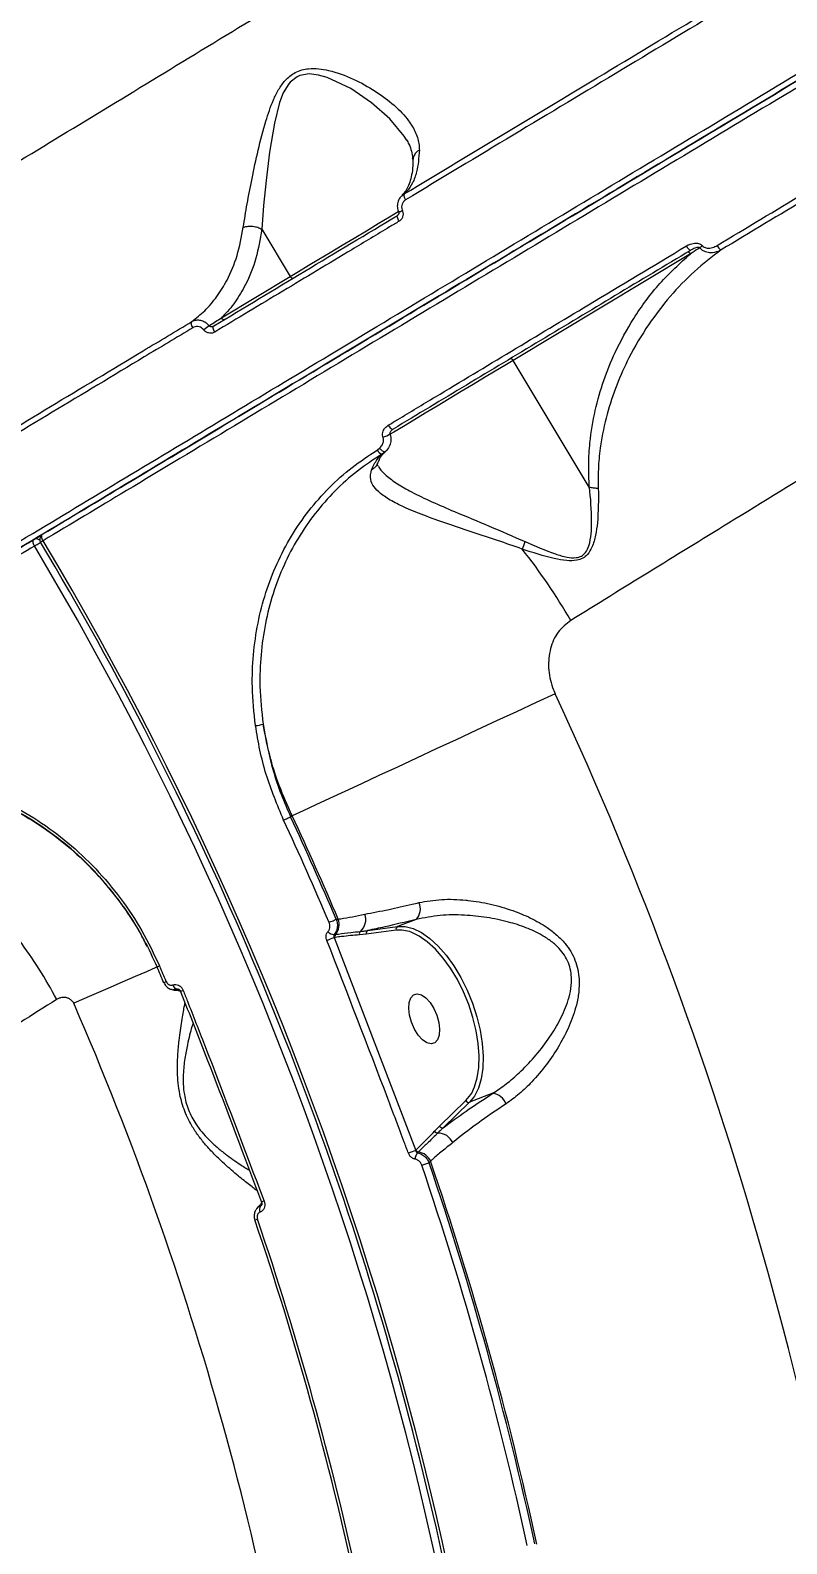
# Model space of a CAD drawing. Header units: millimetres. Extents: x -10374 to 11119, y -8221 to 9433.
# Drawn here: x 5205.2 to 5334.9, y 2134 to 2393.4 of the extents above; entities that cross this region are included whole.
import ezdxf

# ---------------------------------------------------------------- set-up
doc = ezdxf.new("R2010")
doc.units = ezdxf.units.MM
for name, color, linetype in [('DIKOM_ОБЪЕКТ', 7, 'Continuous'), ('DIKOM_РАЗМЕР_ЗОНА', 7, 'Continuous'), ('DIKOM_РАЗМЕР_ОБЪЕКТА', 7, 'Continuous')]:
    doc.layers.add(name, color=color, linetype=linetype)
doc.styles.add('style1', font='arial.ttf', dxfattribs={"width": 0.8})
doc.dimstyles.new('1-50', dxfattribs={"dimtxt": 300, "dimasz": 200, "dimexe": 100, "dimexo": 0, "dimgap": 100, "dimtad": 0, "dimdec": 0, "dimtxsty": 'style1', "dimcen": 0, "dimclrd": 7, "dimclre": 7, "dimadec": 1, "dimazin": 2, "dimtfac": 1, "dimtdec": 0, "dimtmove": 1, "dimatfit": 3, "dimfxl": 0, "dimlwd": 25, "dimlwe": 18, "dimarcsym": 0})

# ---------------------------------------------------------------- blocks, each defined once
blk = doc.blocks.new('*D15')
at = {"layer": 'Defpoints', "color": 0, "transparency": 16777216}
for p in [(-5227.87, 8308.78), (9119.43, -1150.4), (-5227.87, -1991.82)]:
    blk.add_point(p, dxfattribs=at)
at = {"layer": 'DIKOM_РАЗМЕР_ОБЪЕКТА', "color": 7, "lineweight": 18, "transparency": 16777216}
for p, q in [((-5227.87, -1991.82), (-5227.87, 8408.78)), ((9119.43, -1150.4), (9119.43, 8408.78))]:
    blk.add_line(p, q, dxfattribs=at)
at = {"layer": 'DIKOM_РАЗМЕР_ОБЪЕКТА', "color": 7, "lineweight": 25, "transparency": 16777216}
for p, q in [((-5027.87, 8308.78), (187.44, 8308.78)), ((8919.43, 8308.78), (1267.22, 8308.78))]:
    blk.add_line(p, q, dxfattribs=at)
at = {"layer": 'DIKOM_РАЗМЕР_ОБЪЕКТА', "color": 7, "transparency": 16777216}
for points in [[(-5027.87, 8342.11), (-5027.87, 8275.44), (-5227.87, 8308.78)], [(8919.43, 8342.11), (8919.43, 8275.44), (9119.43, 8308.78)]]:
    blk.add_solid(points, dxfattribs=at)
at = {"layer": 'DIKOM_РАЗМЕР_ОБЪЕКТА', "color": 0, "transparency": 16777216, "insert": (727.33, 8308.78), "char_height": 300, "attachment_point": 5, "style": 'style1'}
blk.add_mtext('14350', dxfattribs=at)
blk = doc.blocks.new('*D14')
at = {"layer": 'Defpoints', "color": 0, "transparency": 16777216}
for p in [(-7515.85, 9236.32), (11119.43, -1423.4), (-7515.85, -2401.58)]:
    blk.add_point(p, dxfattribs=at)
at = {"layer": 'DIKOM_РАЗМЕР_ЗОНА', "color": 7, "lineweight": 18, "transparency": 16777216}
for p, q in [((-7515.85, -2401.58), (-7515.85, 9336.32)), ((11119.43, -1423.4), (11119.43, 9336.32))]:
    blk.add_line(p, q, dxfattribs=at)
at = {"layer": 'DIKOM_РАЗМЕР_ЗОНА', "color": 7, "lineweight": 25, "transparency": 16777216}
for p, q in [((-7315.85, 9236.32), (77.56, 9236.32)), ((10919.43, 9236.32), (1157.34, 9236.32))]:
    blk.add_line(p, q, dxfattribs=at)
at = {"layer": 'DIKOM_РАЗМЕР_ЗОНА', "color": 7, "transparency": 16777216}
for points in [[(-7315.85, 9269.65), (-7315.85, 9202.98), (-7515.85, 9236.32)], [(10919.43, 9269.65), (10919.43, 9202.98), (11119.43, 9236.32)]]:
    blk.add_solid(points, dxfattribs=at)
at = {"layer": 'DIKOM_РАЗМЕР_ЗОНА', "color": 0, "transparency": 16777216, "insert": (617.45, 9236.32), "char_height": 300, "attachment_point": 5, "style": 'style1'}
blk.add_mtext('18650', dxfattribs=at)

msp = doc.modelspace()

# ---------------------------------------------------------------- linework, layer by layer
at = {"layer": 'DIKOM_ОБЪЕКТ', "color": 7, "linetype": 'Continuous', "lineweight": 15}
for p, q in [((5269.77, 2374.49), (5269.69, 2374.64)), ((5269, 2365.08), (5269.3, 2365.34)), ((5244.92, 2359.29), (5249.78, 2351.2)), ((5318.38, 2355.08), (5288.01, 2336.83)), ((5237.98, 2344.11), (5249.78, 2351.2)), ((5301.05, 2315.12), (5288.01, 2336.83)), ((5264.72, 2321.47), (5265.1, 2321.76)), ((5266.1, 2321.2), (5265.52, 2320.78)), ((5205.84, 2306.13), (5207.18, 2306.93)), ((5250.14, 2258.78), (5249.85, 2258.61)), ((5257.66, 2241.04), (5258, 2241.09)), ((5271.39, 2241.03), (5268.19, 2239.8)), ((5262.83, 2238.49), (5261.65, 2238.38)), ((5267.94, 2239.17), (5262.83, 2238.49)), ((5263.09, 2239.12), (5268.19, 2239.8)), ((5257.49, 2237.94), (5257.3, 2237.92)), ((5257.3, 2237.92), (5271.29, 2201.44)), ((5229.67, 2229.8), (5229.69, 2229.81)), ((5230.46, 2229.06), (5230.44, 2229.06)), ((5230.44, 2229.06), (5230.64, 2229.03)), ((5230.59, 2229.07), (5230.46, 2229.06)), ((5230.99, 2228.69), (5230.99, 2228.69)), ((5275.37, 2205.6), (5279.91, 2209.98)), ((5284.53, 2211.23), (5280.53, 2209.7)), ((5280.53, 2209.7), (5276, 2205.32)), ((5274.51, 2204.72), (5275.37, 2205.6)), ((5271.29, 2201.44), (5271.34, 2201.48)), ((5271.75, 2201.18), (5271.6, 2201.03)), ((5273.86, 2199.58), (5273.59, 2199.33)), ((5244.81, 2192.07), (5244.69, 2191.93)), ((5244.69, 2191.93), (5244.71, 2191.93)), ((5244.71, 2191.93), (5244.85, 2192.05)), ((5244.86, 2192.57), (5244.86, 2192.57)), ((5244.63, 2190.87), (5244.61, 2190.86))]:
    msp.add_line(p, q, dxfattribs=at)
at = {"layer": 'DIKOM_ОБЪЕКТ', "color": 7, "linetype": 'Continuous', "lineweight": 15, "flags": 128}
for points in [[(5269.69, 2374.64), (5269.33, 2375.27), (5266.86, 2378.22), (5263.71, 2380.97), (5260.16, 2383.39), (5256.14, 2385.28), (5254.61, 2385.72), (5253.02, 2385.9), (5251.42, 2385.63), (5250.95, 2385.43), (5249.76, 2384.5), (5249.52, 2384.21), (5248.6, 2382.7), (5247.95, 2381.02), (5247.06, 2377.47), (5246.25, 2372.52), (5245.66, 2367.66), (5245.23, 2363.34), (5244.91, 2359.3), (5244.91, 2359.3), (5244.91, 2359.3)], [(5249.78, 2351.2), (5251.23, 2352.07), (5252.88, 2353.06), (5254.7, 2354.15), (5256.65, 2355.32), (5258.68, 2356.55), (5260.76, 2357.79), (5262.84, 2359.04), (5264.87, 2360.26), (5266.8, 2361.42), (5268.29, 2362.32)], [(5268.45, 2360.67), (5268.36, 2360.84), (5268.28, 2361.01), (5268.21, 2361.17), (5268.17, 2361.32), (5268.14, 2361.45), (5268.14, 2361.56), (5268.16, 2361.63), (5268.2, 2361.68)], [(5233.1, 2342.43), (5233.01, 2342.59), (5232.94, 2342.76), (5232.88, 2342.92), (5232.85, 2343.07), (5232.83, 2343.21), (5232.84, 2343.32), (5232.87, 2343.41), (5232.92, 2343.47)], [(5236.84, 2341.68), (5236.74, 2341.85), (5236.67, 2342.02), (5236.61, 2342.18), (5236.58, 2342.34), (5236.56, 2342.48), (5236.57, 2342.59), (5236.61, 2342.68), (5236.66, 2342.73)], [(5288.01, 2336.83), (5286.56, 2335.96), (5284.91, 2334.97), (5283.09, 2333.88), (5281.14, 2332.71), (5279.11, 2331.48), (5277.03, 2330.23), (5274.95, 2328.99), (5272.92, 2327.77), (5270.99, 2326.6), (5269.18, 2325.52), (5267.55, 2324.54), (5266.82, 2324.1)], [(5266.6, 2325.73), (5266.71, 2325.56), (5266.82, 2325.41), (5266.94, 2325.28), (5267.06, 2325.17), (5267.17, 2325.09), (5267.27, 2325.04), (5267.35, 2325.03), (5267.42, 2325.05)], [(5265.1, 2321.76), (5265.25, 2321.61), (5265.39, 2321.47), (5265.54, 2321.35), (5265.69, 2321.26), (5265.82, 2321.2), (5265.94, 2321.17), (5266.03, 2321.17), (5266.1, 2321.2)], [(5205.93, 2305.01), (5205.84, 2305.19), (5205.76, 2305.36), (5205.71, 2305.53), (5205.69, 2305.7), (5205.69, 2305.84), (5205.72, 2305.97), (5205.77, 2306.06), (5205.84, 2306.13)], [(5207.42, 2305.91), (5207.32, 2306.08), (5207.25, 2306.26), (5207.2, 2306.43), (5207.18, 2306.59), (5207.18, 2306.73), (5207.2, 2306.86), (5207.25, 2306.96), (5207.33, 2307.02)], [(5205.93, 2305.01), (5206.08, 2305.11), (5206.24, 2305.2), (5206.41, 2305.3), (5206.58, 2305.4), (5206.74, 2305.5), (5206.88, 2305.58), (5206.99, 2305.65)], [(5295.21, 2279.7), (5291.94, 2278.18), (5288.57, 2276.62), (5285.15, 2275.03), (5281.69, 2273.43), (5278.23, 2271.82), (5274.8, 2270.23), (5271.43, 2268.66), (5268.15, 2267.14), (5264.99, 2265.68), (5261.99, 2264.28), (5259.17, 2262.97), (5256.54, 2261.76), (5254.15, 2260.64), (5252.01, 2259.65), (5250.14, 2258.78)], [(5248.64, 2258.05), (5248.8, 2258.13), (5248.97, 2258.2), (5249.15, 2258.28), (5249.32, 2258.36), (5249.48, 2258.44), (5249.62, 2258.51), (5249.75, 2258.56), (5249.85, 2258.61)], [(5256.44, 2240.52), (5256.6, 2240.59), (5256.77, 2240.66), (5256.95, 2240.74), (5257.12, 2240.81), (5257.29, 2240.88), (5257.43, 2240.94), (5257.56, 2241), (5257.66, 2241.04)], [(5268.19, 2239.8), (5269.48, 2239.79), (5270.85, 2239.44), (5272.26, 2238.76), (5273.7, 2237.75), (5275.12, 2236.45), (5276.51, 2234.88), (5277.81, 2233.07), (5279.02, 2231.07), (5280.1, 2228.92), (5281.02, 2226.66), (5281.78, 2224.35), (5282.34, 2222.03), (5282.7, 2219.76), (5282.86, 2217.59), (5282.8, 2215.56), (5282.53, 2213.72), (5282.05, 2212.1), (5281.38, 2210.75), (5280.53, 2209.7)], [(5280.89, 2211.27), (5281.38, 2212.31), (5281.84, 2213.88), (5282.1, 2215.66), (5282.16, 2217.63), (5282.01, 2219.74), (5281.66, 2221.94), (5281.11, 2224.19), (5280.38, 2226.43), (5279.48, 2228.62), (5278.44, 2230.71), (5277.27, 2232.65), (5276, 2234.4), (5274.66, 2235.92), (5273.28, 2237.19), (5271.89, 2238.16), (5270.52, 2238.82)], [(5226.96, 2232.86), (5226.74, 2232.77), (5225.14, 2232.07), (5223.23, 2231.24), (5221, 2230.27), (5218.49, 2229.18), (5215.71, 2227.97), (5212.68, 2226.65)], [(5228.11, 2230.19), (5228.12, 2230.2), (5228.16, 2230.21), (5228.22, 2230.24), (5228.31, 2230.28), (5228.41, 2230.32), (5228.54, 2230.37)], [(5270.57, 2223.4), (5270.24, 2224.61), (5270.1, 2225.78), (5270.18, 2226.8), (5270.47, 2227.6), (5270.94, 2228.1), (5271.56, 2228.28), (5272.28, 2228.1), (5273.03, 2227.59), (5273.76, 2226.8), (5274.41, 2225.77), (5274.92, 2224.6), (5275.26, 2223.38), (5275.4, 2222.22), (5275.31, 2221.19), (5275.03, 2220.4), (5274.55, 2219.89), (5273.93, 2219.72), (5273.22, 2219.9), (5272.46, 2220.4), (5271.73, 2221.2), (5271.09, 2222.23), (5270.57, 2223.4)], [(5279.91, 2209.98), (5280.73, 2211), (5280.89, 2211.27)], [(5272.33, 2198.9), (5272.5, 2198.95), (5272.68, 2199.01), (5272.86, 2199.08), (5273.04, 2199.14), (5273.21, 2199.19), (5273.36, 2199.25), (5273.49, 2199.29), (5273.59, 2199.33)]]:
    msp.add_lwpolyline(points, dxfattribs=at)
at = {"layer": 'DIKOM_ОБЪЕКТ', "color": 7, "linetype": 'Continuous', "lineweight": 15}
for centre, radius, start, end in [((5270.46, 2365.12), 1.18, 169.2722, 221.0791), ((5267.7, 2365.07), 2.88, 283.0217, 296.9678), ((5318.99, 2356.92), 1.37, 200.8744, 244.8015), ((5317.97, 2354.89), 0.454, 24.6184, 112.7625), ((5332.37, 2341.75), 18.95, 129.0172, 130.7356), ((5324.5, 2357.18), 1.67, 203.5881, 239.1587), ((5250.2, 2351.39), 0.454, 204.6211, 292.7204), ((5243.33, 2332.07), 13.03, 124.8514, 129.9733), ((5238.39, 2344.29), 0.454, 204.6198, 292.761), ((5287.59, 2336.64), 0.454, 24.5901, 112.7907), ((5263.97, 2329.25), 5.84, 287.1233, 300.4489), ((5265.77, 2321.88), 1.13, 201.3286, 257.2197), ((5206.26, 2305.33), 0.899, 47.5929, 117.5863), ((5207.84, 2306.16), 1, 121, 195.5), ((5207.84, 2306.16), 1, 195.5, 210.9014), ((5308.23, 2137.06), 196.65, 120.841, 120.9873), ((4709, 2007.6), 580.87, 0.09855, 30.90145), ((5253.63, 2318.9), 38.73, 338.1579, 340.1738), ((4709, 2007.6), 579.13, 0.09885, 30.90115), ((4709, 2007.6), 580.37, 15.5, 30.90145), ((5204.35, 2237.67), 108.29, 30.2699, 38.0973), ((4709, 2007.6), 646.28, 6.10022, 24.89978), ((5243.63, 2278.67), 4.43, 272.5679, 289.7553), ((4709, 2007.6), 594.93, 23.04877, 24.89662), ((4709, 2007.6), 596.26, 23.04877, 24.89662), ((4709, 2007.6), 596.59, 23.04012, 24.89978), ((5269.5, 2242.79), 2.59, 316.9779, 25.3379), ((5255.44, 2240.15), 2.73, 321.5785, 20.0524), ((5260.08, 2240.95), 2.65, 311.8883, 21.4309), ((5257.41, 2239.93), 1.51, 220.3045, 266.3207), ((5258, 2238.12), 0.544, 141.3755, 198.4865), ((5262.15, 2238.54), 0.527, 125.0929, 198.3967), ((5263.3, 2238.67), 0.503, 115.5458, 200.508), ((5268.41, 2239.35), 0.502, 115.5148, 200.5239), ((5268.48, 2233.48), 5.72, 69.12, 95.453), ((5140.13, 2190.41), 78.79, 27.913, 36.6975), ((5235.4, 2291.35), 57.74, 290.9632, 292.2869), ((4709, 2007.6), 565.29, 23.2097, 23.5048), ((4709, 2007.6), 564.82, 23.2097, 23.5048), ((5230.65, 2230.04), 1.01, 194.0494, 257.9586), ((5230.67, 2230.05), 1.01, 194.0495, 257.954), ((5229.38, 2233.82), 5.38, 287.4694, 292.477), ((4709, 2007.6), 549.25, 7.4952, 23.5048), ((5280.38, 2210.2), 0.526, 204.873, 286.605), ((5284.04, 2208.31), 2.95, 22.2817, 80.6172), ((5275, 2204.97), 0.551, 206.9601, 277.6168), ((5275.85, 2205.83), 0.527, 204.9204, 286.5937), ((5275.07, 2201.58), 2.84, 24.8493, 89.8604), ((5289.18, 2151.14), 53.38, 109.5849, 111.0165), ((5272.83, 2199.93), 1.65, 138.2224, 178.9652), ((5271.84, 2201.74), 0.567, 206.7232, 260.762), ((5271.28, 2198.37), 2.85, 25.0053, 80.4329), ((4709, 2007.6), 596.26, 12.24313, 18.75687), ((4709, 2007.6), 596.59, 12.22853, 18.77147), ((4709, 2007.6), 594.93, 12.24313, 18.75687), ((5245.5, 2191.34), 1.01, 144.0317, 207.964), ((5245.53, 2191.34), 1.01, 144.0503, 207.9536), ((5247.01, 2187.9), 5.14, 109.4172, 114.6502), ((5204.94, 2304.26), 121.11, 288.6769, 288.8968), ((4709, 2007.6), 564.82, 12.2097, 18.7903), ((4709, 2007.6), 565.29, 12.2097, 18.7903), ((4709, 2007.6), 580.37, 0.09855, 15.5)]:
    msp.add_arc(centre, radius, start, end, dxfattribs=at)
for points, knots in [([(5207.33, 2307.02), (5212.06, 2309.86), (5222.65, 2316.23), (5239.69, 2326.47), (5258.36, 2337.68), (5277.47, 2349.17), (5296.92, 2360.85), (5316.61, 2372.69), (5336.5, 2384.64), (5356.55, 2396.68), (5376.72, 2408.8), (5396.96, 2420.96), (5417.16, 2433.1), (5437.23, 2445.16), (5456.86, 2456.96), (5476.03, 2468.48), (5494.72, 2479.71), (5513.12, 2490.76), (5531.16, 2501.6), (5548.74, 2512.16), (5566.05, 2522.56), (5583.01, 2532.75), (5599.58, 2542.71), (5615.5, 2552.28), (5630.72, 2561.42), (5645.14, 2570.08), (5658.72, 2578.24), (5671.42, 2585.87), (5683.23, 2592.97), (5694.13, 2599.52), (5704.07, 2605.49), (5712.99, 2610.86), (5720.37, 2615.29), (5726.4, 2618.91), (5731.29, 2621.85), (5735.47, 2624.36), (5738.97, 2626.47), (5741.75, 2628.14), (5743.76, 2629.34), (5745.04, 2630.11), (5745.22, 2630.22), (5745.31, 2630.28)], [0, 0, 0, 0, 0.021635, 0.048472, 0.075394, 0.102358, 0.129323, 0.156245, 0.183082, 0.209919, 0.236841, 0.263805, 0.29077, 0.317692, 0.344529, 0.370377, 0.3963, 0.422262, 0.448224, 0.474147, 0.499995, 0.526832, 0.553754, 0.580718, 0.607683, 0.634604, 0.661441, 0.688278, 0.7152, 0.742165, 0.769129, 0.796051, 0.822888, 0.844633, 0.866402, 0.88817, 0.909915, 0.932424, 0.954958, 0.977491, 1, 1, 1, 1]), ([(5746.69, 2629.93), (5746.64, 2629.9), (5746.51, 2629.83), (5745.39, 2629.15), (5743.04, 2627.74), (5739.56, 2625.65), (5734.92, 2622.86), (5729.11, 2619.37), (5722.25, 2615.25), (5714.4, 2610.53), (5705.61, 2605.25), (5695.76, 2599.33), (5684.83, 2592.76), (5672.82, 2585.55), (5660.01, 2577.85), (5646.45, 2569.71), (5632.23, 2561.16), (5617.11, 2552.08), (5601.11, 2542.46), (5584.27, 2532.34), (5567.15, 2522.06), (5549.85, 2511.66), (5532.47, 2501.22), (5514.52, 2490.43), (5496.03, 2479.32), (5477.04, 2467.92), (5457.72, 2456.31), (5438.12, 2444.53), (5418.29, 2432.62), (5398.18, 2420.53), (5377.83, 2408.3), (5357.32, 2395.98), (5337.09, 2383.82), (5317.22, 2371.88), (5297.74, 2360.18), (5278.36, 2348.54), (5259.13, 2336.98), (5240.14, 2325.57), (5222.87, 2315.2), (5212.16, 2308.76), (5207.42, 2305.91)], [0, 0, 0, 0, 0.015651, 0.042167, 0.068704, 0.09522, 0.122506, 0.149814, 0.177101, 0.203617, 0.230153, 0.256669, 0.283955, 0.311264, 0.33855, 0.365066, 0.391602, 0.418118, 0.445404, 0.472713, 0.499999, 0.52556, 0.55114, 0.576701, 0.602949, 0.629218, 0.655467, 0.681983, 0.708519, 0.735035, 0.762321, 0.78963, 0.816916, 0.843432, 0.869969, 0.896485, 0.923771, 0.951079, 0.978366, 1, 1, 1, 1]), ([(5737.06, 2559.87), (5735.97, 2559.21), (5733.8, 2557.89), (5729.24, 2555.13), (5723.77, 2551.82), (5717.31, 2547.91), (5709.92, 2543.43), (5701.6, 2538.39), (5692.36, 2532.79), (5682.22, 2526.65), (5671.23, 2519.99), (5659.44, 2512.85), (5646.9, 2505.24), (5633.64, 2497.21), (5619.68, 2488.74), (5605.04, 2479.85), (5589.79, 2470.59), (5573.99, 2461), (5557.72, 2451.11), (5541.02, 2440.96), (5523.9, 2430.55), (5506.4, 2419.9), (5488.59, 2409.05), (5470.56, 2398.06), (5452.38, 2386.97), (5434.09, 2375.81), (5415.73, 2364.6), (5397.33, 2353.34), (5378.96, 2342.1), (5360.71, 2330.91), (5342.65, 2319.82), (5326.18, 2309.7), (5311.25, 2300.51), (5302.34, 2295.01), (5297.88, 2292.26)], [0, 0, 0, 0, 0.031557, 0.063213, 0.09492, 0.126627, 0.158283, 0.189839, 0.221397, 0.253054, 0.284762, 0.31647, 0.348127, 0.379685, 0.411265, 0.442944, 0.474674, 0.506404, 0.538084, 0.569664, 0.601295, 0.633025, 0.664806, 0.696588, 0.728318, 0.75995, 0.791659, 0.823468, 0.855327, 0.887186, 0.918995, 0.950705, 0.975353, 1, 1, 1, 1]), ([(5035.27, 2269.09), (5036.35, 2269.74), (5038.52, 2271.06), (5043.08, 2273.82), (5048.55, 2277.13), (5055.01, 2281.04), (5062.41, 2285.52), (5070.72, 2290.56), (5079.97, 2296.16), (5090.11, 2302.3), (5101.1, 2308.96), (5112.89, 2316.11), (5125.43, 2323.71), (5138.68, 2331.75), (5152.64, 2340.22), (5167.28, 2349.1), (5182.53, 2358.36), (5198.33, 2367.95), (5214.6, 2377.84), (5231.31, 2387.99), (5248.42, 2398.4), (5265.92, 2409.05), (5283.73, 2419.9), (5301.77, 2430.89), (5319.95, 2441.98), (5338.23, 2453.14), (5356.59, 2464.35), (5374.99, 2475.61), (5393.36, 2486.86), (5411.62, 2498.05), (5429.67, 2509.13), (5446.14, 2519.26), (5461.07, 2528.45), (5469.99, 2533.94), (5474.45, 2536.69)], [0, 0, 0, 0, 0.031557, 0.063213, 0.09492, 0.126627, 0.158283, 0.189839, 0.221397, 0.253054, 0.284762, 0.31647, 0.348127, 0.379685, 0.411265, 0.442944, 0.474674, 0.506404, 0.538084, 0.569664, 0.601295, 0.633025, 0.664806, 0.696588, 0.728318, 0.75995, 0.791659, 0.823468, 0.855327, 0.887186, 0.918995, 0.950705, 0.975352, 1, 1, 1, 1]), ([(5025.64, 2199.02), (5025.69, 2199.05), (5025.81, 2199.12), (5026.94, 2199.8), (5029.28, 2201.21), (5032.76, 2203.3), (5037.4, 2206.09), (5043.21, 2209.58), (5050.07, 2213.7), (5057.93, 2218.42), (5066.71, 2223.7), (5076.56, 2229.62), (5087.5, 2236.19), (5099.51, 2243.4), (5112.32, 2251.1), (5125.87, 2259.25), (5140.09, 2267.79), (5155.21, 2276.87), (5171.21, 2286.49), (5188.06, 2296.61), (5205.18, 2306.9), (5222.47, 2317.29), (5239.85, 2327.73), (5257.8, 2338.52), (5276.3, 2349.63), (5295.28, 2361.04), (5314.6, 2372.64), (5334.2, 2384.42), (5354.03, 2396.34), (5374.15, 2408.42), (5394.5, 2420.65), (5415.01, 2432.98), (5435.23, 2445.13), (5455.11, 2457.07), (5474.58, 2468.77), (5493.97, 2480.42), (5513.19, 2491.97), (5532.18, 2503.38), (5549.45, 2513.75), (5560.17, 2520.2), (5564.91, 2523.04)], [0, 0, 0, 0, 0.015651, 0.042167, 0.068704, 0.09522, 0.122506, 0.149814, 0.177101, 0.203617, 0.230153, 0.256669, 0.283955, 0.311263, 0.33855, 0.365066, 0.391602, 0.418118, 0.445404, 0.472713, 0.499999, 0.52556, 0.551139, 0.576701, 0.602949, 0.629218, 0.655467, 0.681983, 0.708519, 0.735035, 0.762321, 0.78963, 0.816916, 0.843432, 0.869969, 0.896485, 0.923771, 0.951079, 0.978366, 1, 1, 1, 1]), ([(5565, 2521.93), (5560.27, 2519.09), (5549.67, 2512.72), (5532.64, 2502.49), (5513.96, 2491.27), (5494.85, 2479.78), (5475.41, 2468.1), (5455.71, 2456.26), (5435.82, 2444.31), (5415.77, 2432.27), (5395.6, 2420.15), (5375.37, 2407.99), (5355.17, 2395.85), (5335.1, 2383.79), (5315.46, 2372), (5296.29, 2360.48), (5277.6, 2349.25), (5259.2, 2338.19), (5241.17, 2327.35), (5223.58, 2316.79), (5206.28, 2306.39), (5189.32, 2296.2), (5172.75, 2286.24), (5156.82, 2276.67), (5141.61, 2267.53), (5127.19, 2258.87), (5113.61, 2250.71), (5100.91, 2243.08), (5089.1, 2235.98), (5078.2, 2229.43), (5068.26, 2223.46), (5059.33, 2218.1), (5051.95, 2213.66), (5045.93, 2210.04), (5041.03, 2207.1), (5036.85, 2204.59), (5033.35, 2202.49), (5030.57, 2200.82), (5028.56, 2199.61), (5027.28, 2198.84), (5027.1, 2198.73), (5027.01, 2198.68)], [0, 0, 0, 0, 0.021635, 0.048472, 0.075394, 0.102359, 0.129323, 0.156245, 0.183082, 0.209919, 0.236841, 0.263805, 0.29077, 0.317692, 0.344529, 0.370377, 0.3963, 0.422262, 0.448224, 0.474147, 0.499995, 0.526832, 0.553754, 0.580718, 0.607683, 0.634604, 0.661441, 0.688278, 0.7152, 0.742165, 0.769129, 0.796051, 0.822888, 0.844633, 0.866402, 0.88817, 0.909915, 0.932424, 0.954958, 0.977491, 1, 1, 1, 1]), ([(5269.3, 2365.34), (5275.34, 2368.97), (5287.42, 2376.23), (5305.93, 2387.37), (5324.69, 2398.65), (5337.37, 2406.26), (5343.7, 2410.07)], [0, 0, 0, 0, 0.248596, 0.497194, 0.748598, 1, 1, 1, 1]), ([(5344.14, 2409.18), (5337.86, 2405.4), (5325.3, 2397.85), (5306.57, 2386.59), (5287.93, 2375.39), (5275.69, 2368.03), (5269.57, 2364.35)], [0, 0, 0, 0, 0.248596, 0.497193, 0.748597, 1, 1, 1, 1]), ([(5322.97, 2356.51), (5327.95, 2359.51), (5337.92, 2365.5), (5353.03, 2374.59), (5368.25, 2383.74), (5378.46, 2389.88), (5383.56, 2392.95)], [0, 0, 0, 0, 0.2491, 0.498198, 0.749099, 1, 1, 1, 1]), ([(5384.1, 2392.11), (5379.05, 2389.07), (5368.94, 2382.99), (5353.79, 2373.88), (5338.67, 2364.78), (5328.65, 2358.76), (5323.65, 2355.75)], [0, 0, 0, 0, 0.249101, 0.498201, 0.749101, 1, 1, 1, 1]), ([(5241.74, 2359.63), (5241.95, 2360.94), (5242.36, 2363.57), (5243.24, 2368.07), (5244.25, 2372.85), (5245.43, 2377.42), (5246.61, 2380.91), (5247.75, 2383.24), (5248.93, 2384.93), (5250.66, 2386.35), (5252.73, 2386.88), (5254.67, 2386.83), (5257.31, 2386.35), (5260.67, 2385.12), (5264.44, 2382.99), (5267.7, 2380.59), (5270, 2378.16), (5271.38, 2375.85), (5271.88, 2374.16), (5271.91, 2373.15), (5271.92, 2372.87)], [0, 0, 0, 0, 0.071299, 0.142695, 0.220344, 0.297962, 0.355588, 0.385342, 0.41496, 0.449115, 0.488671, 0.517551, 0.546513, 0.625014, 0.703715, 0.783925, 0.864017, 0.921253, 0.978416, 1, 1, 1, 1]), ([(5269.7, 2374.64), (5269.85, 2374.39), (5270.25, 2373.71), (5270.58, 2372.65), (5270.76, 2371.81), (5270.72, 2371.34), (5270.71, 2371.28)], [0, 0, 0, 0, 0.222659, 0.578605, 0.947763, 1, 1, 1, 1]), ([(5270.83, 2371.28), (5270.82, 2370.9), (5270.81, 2369.91), (5270.61, 2368.58), (5270.28, 2367.29), (5269.83, 2366.27), (5269.38, 2365.57), (5269.07, 2365.29), (5268.94, 2365.18)], [0, 0, 0, 0, 0.115381, 0.29997, 0.485008, 0.671392, 0.861913, 1, 1, 1, 1]), ([(5271.92, 2372.87), (5271.82, 2371.56), (5271.65, 2369.4), (5270.79, 2367.17), (5270, 2365.99), (5269.44, 2365.47), (5269.3, 2365.34)], [0, 0, 0, 0, 0.395787, 0.651637, 0.910997, 1, 1, 1, 1]), ([(5271.92, 2372.87), (5271.88, 2372.85), (5271.72, 2372.75), (5271.36, 2372.48), (5271.01, 2371.97), (5270.82, 2371.51), (5270.86, 2371.28), (5270.86, 2371.28)], [0, 0, 0, 0, 0.06094, 0.266456, 0.63213, 0.997912, 1, 1, 1, 1]), ([(5269, 2365.09), (5268.85, 2364.95), (5268.48, 2364.63), (5268.18, 2363.89), (5268.09, 2363.04), (5268.28, 2362.51), (5268.37, 2362.27)], [0, 0, 0, 0, 0.192269, 0.471627, 0.752344, 1, 1, 1, 1]), ([(5269.57, 2364.35), (5269.44, 2364.25), (5269.18, 2364.05), (5268.94, 2363.61), (5268.86, 2363.11), (5268.92, 2362.73), (5268.99, 2362.54), (5269.01, 2362.5)], [0, 0, 0, 0, 0.236379, 0.472591, 0.709149, 0.945784, 1, 1, 1, 1]), ([(5236.66, 2342.73), (5241.85, 2345.84), (5252.22, 2352.08), (5262.87, 2358.48), (5268.2, 2361.68)], [0, 0, 0, 0, 0.499451, 1, 1, 1, 1]), ([(5268.45, 2360.67), (5267.91, 2360.34), (5265.19, 2358.71), (5258.51, 2354.7), (5248.47, 2348.66), (5240.72, 2344.01), (5236.84, 2341.68)], [0, 0, 0, 0, 0.050767, 0.253848, 0.626696, 1, 1, 1, 1]), ([(5268.34, 2362.26), (5268.36, 2362.23), (5268.39, 2362.15), (5268.4, 2362.01), (5268.36, 2361.86), (5268.29, 2361.74), (5268.23, 2361.7), (5268.2, 2361.69)], [0, 0, 0, 0, 0.125401, 0.329894, 0.550794, 0.806768, 1, 1, 1, 1]), ([(5269.01, 2362.5), (5269.02, 2362.47), (5269.1, 2362.28), (5269.16, 2361.9), (5269.08, 2361.41), (5268.84, 2360.96), (5268.58, 2360.77), (5268.45, 2360.67)], [0, 0, 0, 0, 0.053523, 0.289763, 0.526354, 0.763121, 1, 1, 1, 1]), ([(5232.92, 2343.47), (5233.67, 2344.07), (5235.23, 2345.31), (5237.26, 2347.71), (5239.17, 2350.81), (5240.82, 2354.72), (5241.43, 2357.98), (5241.74, 2359.63)], [0, 0, 0, 0, 0.166542, 0.345549, 0.526756, 0.760782, 1, 1, 1, 1]), ([(5244.92, 2359.29), (5244.62, 2357.6), (5244.03, 2354.17), (5242.37, 2350.08), (5240.4, 2346.79), (5238.9, 2345.01), (5238.05, 2344.17), (5237.98, 2344.11)], [0, 0, 0, 0, 0.275434, 0.557084, 0.767799, 0.981141, 1, 1, 1, 1]), ([(5241.74, 2359.63), (5241.78, 2359.64), (5242.03, 2359.73), (5242.57, 2359.84), (5243.39, 2359.83), (5244.23, 2359.66), (5244.68, 2359.42), (5244.91, 2359.3)], [0, 0, 0, 0, 0.042906, 0.268001, 0.512007, 0.756012, 1, 1, 1, 1]), ([(5244.91, 2359.3), (5244.91, 2359.3), (5244.91, 2359.3), (5244.92, 2359.3), (5244.92, 2359.29)], [0, 0, 0, 0, 0.421274, 1, 1, 1, 1]), ([(5266.6, 2325.73), (5267.14, 2326.05), (5269.81, 2327.66), (5276.81, 2331.86), (5287.68, 2338.39), (5302.01, 2347), (5312.09, 2353.06), (5317.7, 2356.43)], [0, 0, 0, 0, 0.032158, 0.160792, 0.418284, 0.675775, 1, 1, 1, 1]), ([(5318.4, 2355.68), (5314.09, 2353.09), (5305.47, 2347.91), (5292.66, 2340.21), (5279.95, 2332.57), (5271.6, 2327.56), (5267.42, 2325.05)], [0, 0, 0, 0, 0.249315, 0.498629, 0.749316, 1, 1, 1, 1]), ([(5301.05, 2315.12), (5301, 2316.42), (5300.88, 2319.02), (5301.18, 2323.43), (5301.99, 2328.31), (5303.48, 2333.46), (5305.64, 2338.77), (5308.77, 2344.42), (5313.01, 2350.19), (5316.59, 2353.45), (5318.38, 2355.08)], [0, 0, 0, 0, 0.071767, 0.143572, 0.257678, 0.372185, 0.486517, 0.639733, 0.819859, 1, 1, 1, 1]), ([(5323.65, 2355.75), (5322.09, 2354.56), (5318.99, 2352.17), (5314.85, 2347.86), (5311.06, 2342.94), (5308.03, 2337.83), (5305.69, 2332.66), (5304.01, 2327.66), (5303.03, 2322.93), (5302.56, 2318.66), (5302.59, 2316.15), (5302.6, 2314.89)], [0, 0, 0, 0, 0.135278, 0.270777, 0.406046, 0.549023, 0.655269, 0.761665, 0.867697, 0.93387, 1, 1, 1, 1]), ([(5317.7, 2356.43), (5317.84, 2356.51), (5318.28, 2356.75), (5318.98, 2356.94), (5319.68, 2356.92), (5320.15, 2356.75), (5320.35, 2356.57), (5320.44, 2356.47)], [0, 0, 0, 0, 0.160559, 0.508153, 0.731862, 0.86539, 1, 1, 1, 1]), ([(5320.01, 2356.11), (5319.89, 2356.03), (5319.35, 2355.69), (5318.81, 2355.35), (5318.38, 2355.08)], [0, 0, 0, 0, 0.21486, 1, 1, 1, 1]), ([(5320.01, 2356.11), (5319.99, 2356.12), (5319.94, 2356.15), (5319.82, 2356.18), (5319.6, 2356.18), (5319.19, 2356.07), (5318.78, 2355.89), (5318.49, 2355.73), (5318.4, 2355.68)], [0, 0, 0, 0, 0.038176, 0.081859, 0.192036, 0.418005, 0.812435, 1, 1, 1, 1]), ([(5323.65, 2355.75), (5323.48, 2355.66), (5322.93, 2355.38), (5322, 2355.2), (5321.08, 2355.35), (5320.44, 2355.65), (5320.15, 2355.95), (5320.01, 2356.11)], [0, 0, 0, 0, 0.14411, 0.467935, 0.690076, 0.840275, 1, 1, 1, 1]), ([(5320.44, 2356.47), (5320.54, 2356.38), (5320.72, 2356.2), (5321.16, 2356.05), (5321.81, 2356.04), (5322.45, 2356.22), (5322.85, 2356.44), (5322.97, 2356.51)], [0, 0, 0, 0, 0.138898, 0.276795, 0.49661, 0.841889, 1, 1, 1, 1]), ([(5163.88, 2301.98), (5168.66, 2304.85), (5178.2, 2310.59), (5193.18, 2319.59), (5208.62, 2328.87), (5221.94, 2336.88), (5230.13, 2341.8), (5232.92, 2343.47)], [0, 0, 0, 0, 0.220311, 0.440621, 0.663083, 0.885545, 1, 1, 1, 1]), ([(5233.1, 2342.43), (5230.31, 2340.75), (5222.16, 2335.85), (5208.91, 2327.88), (5193.47, 2318.61), (5178.4, 2309.55), (5168.74, 2303.75), (5163.91, 2300.84)], [0, 0, 0, 0, 0.114454, 0.334765, 0.555075, 0.777538, 1, 1, 1, 1]), ([(5232.92, 2343.47), (5232.99, 2343.51), (5233.28, 2343.67), (5233.84, 2343.79), (5234.6, 2343.69), (5235.32, 2343.35), (5235.69, 2342.96), (5235.88, 2342.76)], [0, 0, 0, 0, 0.081204, 0.316147, 0.544574, 0.771799, 1, 1, 1, 1]), ([(5234.95, 2342.05), (5234.84, 2342.17), (5234.62, 2342.41), (5234.17, 2342.6), (5233.7, 2342.65), (5233.33, 2342.56), (5233.15, 2342.46), (5233.1, 2342.43)], [0, 0, 0, 0, 0.2257, 0.451387, 0.680192, 0.917612, 1, 1, 1, 1]), ([(5236.84, 2341.68), (5236.79, 2341.65), (5236.6, 2341.54), (5236.23, 2341.45), (5235.75, 2341.5), (5235.29, 2341.7), (5235.07, 2341.93), (5234.95, 2342.05)], [0, 0, 0, 0, 0.082571, 0.321731, 0.551316, 0.775663, 1, 1, 1, 1]), ([(5235.88, 2342.76), (5235.92, 2342.79), (5236.63, 2343.23), (5237.33, 2343.68), (5237.98, 2344.11)], [0, 0, 0, 0, 0.06467, 1, 1, 1, 1]), ([(5235.88, 2342.76), (5235.91, 2342.73), (5235.95, 2342.69), (5236.06, 2342.64), (5236.19, 2342.6), (5236.39, 2342.62), (5236.55, 2342.67), (5236.64, 2342.72), (5236.66, 2342.73)], [0, 0, 0, 0, 0.172327, 0.1986, 0.412033, 0.648389, 0.908672, 1, 1, 1, 1]), ([(5265.69, 2323.67), (5265.68, 2323.71), (5265.61, 2323.89), (5265.58, 2324.26), (5265.71, 2324.78), (5266.04, 2325.32), (5266.41, 2325.59), (5266.6, 2325.73)], [0, 0, 0, 0, 0.057954, 0.224502, 0.430076, 0.700488, 1, 1, 1, 1]), ([(5266.87, 2324.21), (5266.93, 2324.04), (5267.07, 2323.63), (5267.06, 2322.88), (5266.78, 2321.98), (5266.34, 2321.48), (5266.1, 2321.2)], [0, 0, 0, 0, 0.16162, 0.391386, 0.672395, 1, 1, 1, 1]), ([(5266.97, 2324.15), (5266.96, 2324.16), (5266.95, 2324.18), (5266.93, 2324.21), (5266.92, 2324.25), (5266.91, 2324.34), (5266.93, 2324.5), (5267.07, 2324.77), (5267.27, 2324.96), (5267.42, 2325.04), (5267.43, 2325.05)], [0, 0, 0, 0, 0.025092, 0.049458, 0.078014, 0.126603, 0.27902, 0.541903, 0.946311, 1, 1, 1, 1]), ([(5243.83, 2274.24), (5243.59, 2276.45), (5243.16, 2280.51), (5243.4, 2286.39), (5244.16, 2291.82), (5245.51, 2297.06), (5247.44, 2302.06), (5249.91, 2306.75), (5252.9, 2311.11), (5256.39, 2315.04), (5260.31, 2318.57), (5263.25, 2320.51), (5264.72, 2321.47)], [0, 0, 0, 0, 0.116681, 0.215084, 0.313797, 0.412201, 0.510063, 0.608226, 0.706084, 0.803953, 0.902132, 1, 1, 1, 1]), ([(5265.1, 2321.76), (5265.27, 2321.94), (5265.56, 2322.26), (5265.77, 2322.83), (5265.8, 2323.31), (5265.72, 2323.56), (5265.69, 2323.67)], [0, 0, 0, 0, 0.346689, 0.631237, 0.851313, 1, 1, 1, 1]), ([(5265.52, 2320.78), (5264.09, 2319.84), (5261.21, 2317.94), (5257.38, 2314.48), (5253.96, 2310.63), (5251.04, 2306.37), (5248.63, 2301.77), (5246.75, 2296.87), (5245.43, 2291.73), (5244.69, 2286.41), (5244.46, 2280.64), (5244.89, 2276.66), (5245.13, 2274.5)], [0, 0, 0, 0, 0.097773, 0.195857, 0.293632, 0.391461, 0.489595, 0.587426, 0.685896, 0.784683, 0.883155, 1, 1, 1, 1]), ([(5263.73, 2318.08), (5264.03, 2318.72), (5264.52, 2319.76), (5265.24, 2320.49), (5265.52, 2320.78)], [0, 0, 0, 0, 0.602579, 1, 1, 1, 1]), ([(5263.73, 2318.08), (5263.77, 2318.1), (5263.98, 2318.21), (5264.36, 2318.51), (5264.69, 2318.89), (5264.75, 2319.16), (5264.76, 2319.19)], [0, 0, 0, 0, 0.079111, 0.443341, 0.942466, 1, 1, 1, 1]), ([(5264.87, 2318.69), (5264.83, 2318.76), (5264.74, 2318.92), (5264.76, 2318.97), (5264.73, 2319.05), (5264.81, 2319.21), (5264.83, 2319.24)], [0, 0, 0, 0, 0.272692, 0.596527, 0.922972, 1, 1, 1, 1]), ([(5264.79, 2319.18), (5264.91, 2319.47), (5265.18, 2320.12), (5265.62, 2320.75), (5265.94, 2321.03), (5266.07, 2321.14)], [0, 0, 0, 0, 0.319724, 0.737053, 1, 1, 1, 1]), ([(5264.91, 2318.71), (5264.97, 2318.59), (5265.22, 2318.04), (5266.27, 2317.02), (5268.08, 2315.67), (5270.71, 2314.17), (5274.01, 2312.6), (5278.48, 2310.67), (5283.89, 2308.44), (5288, 2306.66), (5290.06, 2305.76)], [0, 0, 0, 0, 0.026289, 0.117211, 0.227036, 0.336976, 0.473002, 0.609169, 0.804449, 1, 1, 1, 1]), ([(5289.57, 2304.49), (5288.16, 2304.98), (5285.33, 2305.97), (5281.14, 2307.35), (5277.02, 2308.73), (5273.1, 2310.1), (5269.74, 2311.43), (5267.1, 2312.73), (5265.26, 2313.94), (5264.08, 2315.16), (5263.38, 2316.5), (5263.61, 2317.51), (5263.73, 2318.08)], [0, 0, 0, 0, 0.107594, 0.215494, 0.322921, 0.436807, 0.550579, 0.644163, 0.737663, 0.816613, 0.89551, 1, 1, 1, 1]), ([(5302.6, 2314.89), (5302.61, 2312.94), (5302.63, 2310.3), (5302.18, 2306.87), (5301.66, 2305.01), (5300.89, 2303.64), (5299.96, 2302.87), (5298.72, 2302.46), (5297.04, 2302.46), (5293.89, 2303.06), (5291.39, 2303.89), (5289.57, 2304.49)], [0, 0, 0, 0, 0.265774, 0.360292, 0.454338, 0.517783, 0.563312, 0.6086, 0.680336, 0.768888, 1, 1, 1, 1]), ([(5290.06, 2305.76), (5291.77, 2305.01), (5294.11, 2303.97), (5297.07, 2303.09), (5298.62, 2302.92), (5299.74, 2303.23), (5300.54, 2303.95), (5301.12, 2305.29), (5301.42, 2307.11), (5301.5, 2310.52), (5301.3, 2313.18), (5301.06, 2315.11), (5301.06, 2315.11)], [0, 0, 0, 0, 0.236984, 0.325275, 0.393818, 0.435134, 0.476457, 0.536462, 0.630857, 0.725782, 0.999683, 1, 1, 1, 1]), ([(5301.06, 2315.11), (5301.06, 2315.11), (5301.06, 2315.11), (5301.06, 2315.11), (5301.06, 2315.12), (5301.05, 2315.12)], [0, 0, 0, 0, 0.241378, 0.570169, 1, 1, 1, 1]), ([(5302.6, 2314.89), (5302.56, 2314.89), (5302.28, 2314.89), (5301.72, 2314.92), (5301.29, 2315.04), (5301.06, 2315.11)], [0, 0, 0, 0, 0.07944, 0.49719, 1, 1, 1, 1]), ([(5027.01, 2198.67), (5027.12, 2198.74), (5027.34, 2198.88), (5029.13, 2199.95), (5031.95, 2201.65), (5035.91, 2204.02), (5040.95, 2207.05), (5047.07, 2210.73), (5054.29, 2215.07), (5062.58, 2220.05), (5071.89, 2225.64), (5082.19, 2231.83), (5093.42, 2238.58), (5104.79, 2245.41), (5116.1, 2252.21), (5127.15, 2258.85), (5138.74, 2265.81), (5150.97, 2273.16), (5163.85, 2280.9), (5177.38, 2289.03), (5191.35, 2297.42), (5201.01, 2303.23), (5205.84, 2306.13)], [0, 0, 0, 0, 0.053673, 0.107515, 0.161443, 0.215371, 0.269213, 0.322886, 0.376559, 0.430402, 0.484331, 0.53826, 0.592102, 0.645776, 0.689267, 0.732803, 0.77634, 0.819831, 0.864848, 0.909915, 0.954983, 1, 1, 1, 1]), ([(5205.93, 2305.01), (5202.55, 2302.99), (5193.46, 2297.52), (5179.13, 2288.91), (5163.13, 2279.3), (5147.68, 2270.02), (5132.84, 2261.1), (5118.69, 2252.6), (5105.53, 2244.69), (5093.38, 2237.39), (5082.25, 2230.7), (5071.95, 2224.51), (5062.56, 2218.87), (5054.13, 2213.8), (5046.84, 2209.43), (5040.7, 2205.74), (5035.68, 2202.72), (5031.7, 2200.33), (5028.81, 2198.6), (5027.06, 2197.54), (5026.66, 2197.3), (5026.66, 2197.3), (5026.66, 2197.3)], [0, 0, 0, 0, 0.031306, 0.084338, 0.137411, 0.190443, 0.245016, 0.299633, 0.354205, 0.407237, 0.46031, 0.513342, 0.567915, 0.622532, 0.677104, 0.730136, 0.783208, 0.83624, 0.890811, 0.945428, 1, 1, 1, 1, 1]), ([(5297.88, 2292.26), (5297.1, 2291.64), (5295.52, 2290.38), (5294.24, 2287.43), (5293.92, 2284.12), (5294.45, 2281.47), (5295.05, 2280.06), (5295.21, 2279.7)], [0, 0, 0, 0, 0.218714, 0.444783, 0.679411, 0.919197, 1, 1, 1, 1]), ([(5248.64, 2258.05), (5247.57, 2260.64), (5245.94, 2264.55), (5244.53, 2270.03), (5244.06, 2272.84), (5243.83, 2274.24)], [0, 0, 0, 0, 0.492765, 0.746387, 1, 1, 1, 1]), ([(5250.14, 2258.78), (5249.36, 2260.5), (5247.82, 2263.88), (5246.15, 2269.16), (5245.47, 2272.71), (5245.13, 2274.5)], [0, 0, 0, 0, 0.339541, 0.667765, 1, 1, 1, 1]), ([(5245.13, 2274.5), (5245.62, 2271.82), (5246.37, 2267.77), (5248.16, 2262.49), (5249.28, 2259.91), (5249.85, 2258.61)], [0, 0, 0, 0, 0.492816, 0.746413, 1, 1, 1, 1]), ([(5167.9, 2262.88), (5169.55, 2263.51), (5172.83, 2264.76), (5178.22, 2265.65), (5183.83, 2265.78), (5189.59, 2265.07), (5195.37, 2263.54), (5201.06, 2261.2), (5206.56, 2258.1), (5211.74, 2254.27), (5216.52, 2249.78), (5220.77, 2244.69), (5224.5, 2239.12), (5226.42, 2235.07), (5227.38, 2233.05)], [0, 0, 0, 0, 0.083619, 0.167166, 0.250417, 0.333852, 0.417303, 0.500488, 0.583737, 0.667138, 0.750457, 0.833394, 0.916626, 1, 1, 1, 1]), ([(5184.33, 2264.87), (5185.12, 2264.84), (5187.1, 2264.75), (5190.09, 2264.25), (5193.05, 2263.55), (5195.55, 2262.77), (5198.85, 2261.55), (5203.07, 2259.56), (5208.08, 2256.45), (5212.71, 2252.78), (5216.1, 2249.42), (5218.57, 2246.58), (5220.45, 2244.21), (5222.58, 2241.16), (5224.88, 2237.34), (5226.24, 2234.43), (5226.97, 2232.87)], [0, 0, 0, 0, 0.048561, 0.120557, 0.178513, 0.224385, 0.267973, 0.374674, 0.478755, 0.582324, 0.683611, 0.72439, 0.77529, 0.838007, 0.912996, 1, 1, 1, 1]), ([(5225.3, 2236.27), (5224.89, 2237.11), (5223.52, 2239.93), (5220.51, 2244.31), (5216.36, 2249.32), (5211.67, 2253.72), (5206.59, 2257.49), (5201.21, 2260.55), (5195.63, 2262.83), (5189.97, 2264.39), (5186.23, 2264.74), (5184.36, 2264.92)], [0, 0, 0, 0, 0.050708, 0.169155, 0.287633, 0.406797, 0.525033, 0.644142, 0.762783, 0.881224, 1, 1, 1, 1]), ([(5262.55, 2241.92), (5263.9, 2242.18), (5266.4, 2242.65), (5269.67, 2243.38), (5271.45, 2243.81), (5271.84, 2243.9)], [0, 0, 0, 0, 0.478687, 0.884373, 1, 1, 1, 1]), ([(5271.84, 2243.9), (5273.12, 2244.13), (5275.69, 2244.57), (5278.61, 2244.45), (5281.41, 2244.16), (5284.11, 2243.71), (5287.73, 2242.67), (5291.01, 2241.33), (5293.53, 2239.9), (5295.5, 2238.39), (5297.24, 2236.62), (5298.78, 2234.1), (5299.39, 2231.15), (5299.29, 2228.54), (5298.78, 2225.84), (5297.69, 2222.75), (5295.91, 2219.33), (5293.75, 2216.09), (5291.41, 2213.34), (5289.07, 2211.08), (5287.54, 2209.98), (5286.78, 2209.43)], [0, 0, 0, 0, 0.072691, 0.145524, 0.151132, 0.21733, 0.283541, 0.337716, 0.391817, 0.425487, 0.459112, 0.513454, 0.567937, 0.604496, 0.641119, 0.702964, 0.76491, 0.830904, 0.89687, 0.948452, 1, 1, 1, 1]), ([(5257.66, 2241.04), (5257.7, 2240.93), (5257.83, 2240.56), (5257.9, 2239.88), (5257.75, 2239.06), (5257.46, 2238.64), (5257.31, 2238.42)], [0, 0, 0, 0, 0.121007, 0.414468, 0.706981, 1, 1, 1, 1]), ([(5258, 2241.09), (5258.16, 2241.11), (5259.5, 2241.28), (5261.12, 2241.62), (5262.55, 2241.92)], [0, 0, 0, 0, 0.117863, 1, 1, 1, 1]), ([(5271.39, 2241.03), (5269.54, 2240.57), (5266.59, 2239.86), (5264.03, 2239.32), (5263.09, 2239.12)], [0, 0, 0, 0, 0.629898, 1, 1, 1, 1]), ([(5284.53, 2211.23), (5285.29, 2211.74), (5286.84, 2212.78), (5289.23, 2214.86), (5291.68, 2217.4), (5293.98, 2220.35), (5295.92, 2223.46), (5297.19, 2226.24), (5297.86, 2228.7), (5298.11, 2231.01), (5297.65, 2233.66), (5296.21, 2235.83), (5294.55, 2237.3), (5292.65, 2238.54), (5290.2, 2239.67), (5287, 2240.69), (5283.45, 2241.43), (5279.5, 2241.82), (5275.37, 2241.82), (5272.73, 2241.29), (5271.39, 2241.03)], [0, 0, 0, 0, 0.052436, 0.105739, 0.172699, 0.240862, 0.302317, 0.365016, 0.399805, 0.435458, 0.48611, 0.536696, 0.568683, 0.601485, 0.655091, 0.709785, 0.776899, 0.845174, 0.921307, 1, 1, 1, 1]), ([(5256.06, 2237.43), (5256.04, 2237.48), (5255.97, 2237.69), (5255.92, 2238.08), (5256, 2238.57), (5256.17, 2238.82), (5256.26, 2238.95)], [0, 0, 0, 0, 0.096312, 0.398482, 0.699102, 1, 1, 1, 1]), ([(5256.26, 2238.95), (5256.34, 2239.08), (5256.52, 2239.34), (5256.6, 2239.83), (5256.55, 2240.23), (5256.46, 2240.46), (5256.44, 2240.52)], [0, 0, 0, 0, 0.292762, 0.585137, 0.878808, 1, 1, 1, 1]), ([(5257.31, 2238.42), (5257.29, 2238.38), (5257.24, 2238.29), (5257.23, 2238.13), (5257.26, 2238), (5257.29, 2237.94), (5257.3, 2237.92)], [0, 0, 0, 0, 0.293089, 0.592591, 0.900595, 1, 1, 1, 1]), ([(5257.31, 2238.42), (5257.34, 2238.42), (5257.42, 2238.44), (5257.51, 2238.45), (5257.58, 2238.46)], [0, 0, 0, 0, 0.249973, 1, 1, 1, 1]), ([(5261.65, 2238.38), (5260.62, 2238.29), (5259.23, 2238.17), (5257.85, 2237.99), (5257.49, 2237.94)], [0, 0, 0, 0, 0.735303, 1, 1, 1, 1]), ([(5257.58, 2238.46), (5257.75, 2238.48), (5258.59, 2238.59), (5260, 2238.78), (5261.28, 2238.91), (5261.85, 2238.97)], [0, 0, 0, 0, 0.122281, 0.61142, 1, 1, 1, 1]), ([(5261.85, 2238.97), (5262.03, 2238.99), (5262.44, 2239.03), (5262.85, 2239.09), (5263.09, 2239.12)], [0, 0, 0, 0, 0.435288, 1, 1, 1, 1]), ([(5270.04, 2200.97), (5269.8, 2201.6), (5268.63, 2204.72), (5264.04, 2216.9), (5259.57, 2228.4), (5256.06, 2237.43)], [0, 0, 0, 0, 0.051223, 0.256124, 1, 1, 1, 1]), ([(5226.97, 2232.87), (5226.96, 2232.86), (5226.94, 2232.85), (5227, 2232.88), (5227.14, 2232.94), (5227.3, 2233.01), (5227.38, 2233.05)], [0, 0, 0, 0, 0.059598, 0.373061, 0.686563, 1, 1, 1, 1]), ([(5228.12, 2230.2), (5228.23, 2229.98), (5228.46, 2229.56), (5229.03, 2229.12), (5229.46, 2229.02), (5229.67, 2228.97)], [0, 0, 0, 0, 0.344988, 0.683708, 1, 1, 1, 1]), ([(5228.54, 2230.37), (5228.54, 2230.37), (5228.58, 2230.27), (5228.7, 2230.08), (5228.91, 2229.89), (5229.15, 2229.77), (5229.4, 2229.72), (5229.58, 2229.77), (5229.67, 2229.8)], [0, 0, 0, 0, 0.004301, 0.219777, 0.435527, 0.56827, 0.793828, 1, 1, 1, 1]), ([(5229.67, 2228.94), (5229.93, 2228.92), (5230.44, 2228.89), (5230.78, 2228.82), (5230.95, 2228.78)], [0, 0, 0, 0, 0.496254, 1, 1, 1, 1]), ([(5230.44, 2229.06), (5230.26, 2229), (5230.01, 2228.92), (5229.75, 2228.98), (5229.68, 2228.99)], [0, 0, 0, 0, 0.722006, 1, 1, 1, 1]), ([(5229.69, 2229.81), (5229.77, 2229.83), (5230, 2229.9), (5230.39, 2229.87), (5230.83, 2229.67), (5231.2, 2229.32), (5231.36, 2229.01), (5231.43, 2228.85)], [0, 0, 0, 0, 0.134251, 0.346982, 0.563285, 0.781804, 1, 1, 1, 1]), ([(5230.58, 2229.08), (5230.57, 2229.09), (5230.52, 2229.09), (5230.48, 2229.08), (5230.46, 2229.06)], [0, 0, 0, 0, 0.298136, 1, 1, 1, 1]), ([(5230.58, 2229.08), (5230.59, 2229.09), (5230.6, 2229.09), (5230.68, 2229.07), (5230.8, 2228.99), (5230.91, 2228.86), (5230.97, 2228.75), (5230.99, 2228.69), (5230.99, 2228.69)], [0, 0, 0, 0, 0.148982, 0.395668, 0.591183, 0.79355, 0.997753, 1, 1, 1, 1]), ([(5230.97, 2228.69), (5232.53, 2224.74), (5236.31, 2215.14), (5240.93, 2203.09), (5243.94, 2194.98), (5244.84, 2192.56)], [0, 0, 0, 0, 0.328863, 0.800314, 1, 1, 1, 1]), ([(5231.43, 2228.85), (5231.68, 2228.23), (5232.9, 2225.13), (5237.6, 2213.13), (5241.92, 2201.69), (5245.3, 2192.75)], [0, 0, 0, 0, 0.051712, 0.258553, 1, 1, 1, 1]), ([(5209.74, 2227.29), (5205.58, 2224.68), (5197.26, 2219.44), (5185.43, 2211.97), (5174.1, 2204.8), (5162.97, 2197.75), (5152.2, 2190.88), (5141.88, 2184.3), (5132.33, 2178.17), (5123.59, 2172.56), (5115.74, 2167.49), (5109.02, 2163.14), (5103.39, 2159.49), (5098.79, 2156.5), (5095.09, 2154.09), (5092.33, 2152.29), (5090.64, 2151.19), (5089.89, 2150.7), (5090.05, 2150.8), (5090.08, 2150.82)], [0, 0, 0, 0, 0.056667, 0.113334, 0.170566, 0.227797, 0.291065, 0.354381, 0.417648, 0.48278, 0.547966, 0.613098, 0.674375, 0.735698, 0.796975, 0.86002, 0.923116, 0.986161, 1, 1, 1, 1]), ([(5212.68, 2226.65), (5212.63, 2226.74), (5212.53, 2226.93), (5212.25, 2227.23), (5211.84, 2227.48), (5211.19, 2227.69), (5210.62, 2227.65), (5210.1, 2227.49), (5209.89, 2227.37), (5209.74, 2227.29)], [0, 0, 0, 0, 0.07673, 0.160518, 0.317408, 0.466127, 0.7625, 0.842842, 1, 1, 1, 1]), ([(5244.1, 2194.54), (5244.09, 2194.55), (5243.77, 2194.78), (5242.6, 2195.69), (5240.64, 2197.24), (5238.57, 2199.03), (5236.75, 2200.78), (5235.37, 2202.26), (5234.12, 2203.81), (5232.86, 2205.67), (5231.62, 2208.12), (5230.87, 2210.77), (5230.55, 2213), (5230.41, 2215.27), (5230.48, 2217.77), (5230.77, 2220.77), (5231.18, 2223.65), (5231.55, 2225.71), (5231.71, 2226.49), (5231.75, 2226.71)], [0, 0, 0, 0, 0.001654, 0.086542, 0.175637, 0.264699, 0.314117, 0.363484, 0.40216, 0.440763, 0.497897, 0.555163, 0.593684, 0.632275, 0.698832, 0.765524, 0.864439, 0.963337, 1, 1, 1, 1]), ([(5233.12, 2223.23), (5233.05, 2223.03), (5232.74, 2222.06), (5232.22, 2219.99), (5231.69, 2217.22), (5231.43, 2214.92), (5231.42, 2212.82), (5231.61, 2210.79), (5232.24, 2208.37), (5233.41, 2206.18), (5234.63, 2204.56), (5235.87, 2203.22), (5237.25, 2201.95), (5239.09, 2200.48), (5241.05, 2199.11), (5242.26, 2198.37), (5242.8, 2198.04)], [0, 0, 0, 0, 0.033545, 0.164828, 0.249731, 0.336289, 0.383727, 0.432332, 0.501789, 0.57114, 0.618635, 0.667517, 0.730453, 0.794309, 0.909526, 1, 1, 1, 1]), ([(5276, 2205.32), (5277.26, 2206.26), (5279.83, 2208.16), (5282.95, 2210.2), (5284.53, 2211.23)], [0, 0, 0, 0, 0.494759, 1, 1, 1, 1]), ([(5286.78, 2209.43), (5285.11, 2208.3), (5281.72, 2206), (5278.94, 2203.84), (5277.66, 2202.78), (5277.65, 2202.78)], [0, 0, 0, 0, 0.491391, 0.997064, 1, 1, 1, 1]), ([(5271.34, 2201.48), (5272.1, 2202.23), (5273.17, 2203.28), (5274.21, 2204.4), (5274.51, 2204.72)], [0, 0, 0, 0, 0.70882, 1, 1, 1, 1]), ([(5276, 2205.32), (5275.86, 2205.19), (5275.55, 2204.9), (5275.25, 2204.6), (5275.08, 2204.43)], [0, 0, 0, 0, 0.440334, 1, 1, 1, 1]), ([(5275.08, 2204.43), (5274.94, 2204.29), (5274.28, 2203.62), (5273.16, 2202.54), (5272.2, 2201.61), (5271.75, 2201.18)], [0, 0, 0, 0, 0.117894, 0.589489, 1, 1, 1, 1]), ([(5277.65, 2202.78), (5277.02, 2202.28), (5275.77, 2201.28), (5274.56, 2200.26), (5273.97, 2199.69), (5273.86, 2199.58)], [0, 0, 0, 0, 0.443896, 0.891121, 1, 1, 1, 1]), ([(5271.18, 2199.96), (5271.15, 2199.96), (5270.97, 2200), (5270.65, 2200.15), (5270.26, 2200.5), (5270.11, 2200.81), (5270.04, 2200.97)], [0, 0, 0, 0, 0.052401, 0.365051, 0.682703, 1, 1, 1, 1]), ([(5272.33, 2198.9), (5272.26, 2199.06), (5272.12, 2199.38), (5271.75, 2199.74), (5271.41, 2199.91), (5271.22, 2199.95), (5271.18, 2199.96)], [0, 0, 0, 0, 0.307737, 0.615924, 0.919085, 1, 1, 1, 1]), ([(5271.29, 2201.44), (5271.3, 2201.37), (5271.33, 2201.25), (5271.43, 2201.11), (5271.53, 2201.05), (5271.59, 2201.03), (5271.6, 2201.03)], [0, 0, 0, 0, 0.334534, 0.654869, 0.951823, 1, 1, 1, 1]), ([(5271.6, 2201.03), (5271.67, 2201.02), (5271.99, 2200.95), (5272.56, 2200.69), (5273.21, 2200.1), (5273.47, 2199.58), (5273.59, 2199.33)], [0, 0, 0, 0, 0.081397, 0.385785, 0.693724, 1, 1, 1, 1]), ([(5244.88, 2192.47), (5244.79, 2192.35), (5244.59, 2192.07), (5244.24, 2191.7), (5244.05, 2191.51)], [0, 0, 0, 0, 0.45727, 1, 1, 1, 1]), ([(5244.12, 2191.53), (5244.12, 2191.54), (5244.23, 2191.71), (5244.45, 2191.83), (5244.66, 2191.92), (5244.69, 2191.93)], [0, 0, 0, 0, 0.034309, 0.8705, 1, 1, 1, 1]), ([(5245.3, 2192.75), (5245.34, 2192.58), (5245.44, 2192.25), (5245.39, 2191.74), (5245.2, 2191.3), (5244.93, 2191.01), (5244.72, 2190.91), (5244.63, 2190.87)], [0, 0, 0, 0, 0.218257, 0.436721, 0.653012, 0.865749, 1, 1, 1, 1]), ([(5244.71, 2191.93), (5244.74, 2191.95), (5244.77, 2191.96), (5244.8, 2191.99), (5244.81, 2192)], [0, 0, 0, 0, 0.732917, 1, 1, 1, 1]), ([(5244.86, 2192.57), (5244.86, 2192.55), (5244.89, 2192.49), (5244.91, 2192.35), (5244.91, 2192.19), (5244.87, 2192.07), (5244.83, 2192.01), (5244.82, 2192), (5244.81, 2192)], [0, 0, 0, 0, 0.049009, 0.250257, 0.446369, 0.652462, 0.878777, 1, 1, 1, 1]), ([(5244.12, 2191.53), (5244, 2191.38), (5243.73, 2191.06), (5243.58, 2190.4), (5243.59, 2189.86), (5243.71, 2189.59), (5243.74, 2189.54)], [0, 0, 0, 0, 0.273031, 0.590928, 0.916721, 1, 1, 1, 1]), ([(5244.61, 2190.86), (5244.6, 2190.86), (5244.5, 2190.82), (5244.33, 2190.7), (5244.19, 2190.48), (5244.1, 2190.23), (5244.08, 2189.96), (5244.14, 2189.77), (5244.16, 2189.68)], [0, 0, 0, 0, 0.034011, 0.252275, 0.470578, 0.597867, 0.819341, 1, 1, 1, 1])]:
    msp.add_open_spline(points, degree=3, knots=knots, dxfattribs=at)

# ---------------------------------------------------------------- dimensions: what is measured, and where the dimension line sits
at = {"layer": 'DIKOM_РАЗМЕР_ЗОНА'}
dim = msp.add_linear_dim(base=(-7515.85, 9236.32), p1=(11119.43, -1423.4), p2=(-7515.85, -2401.58), angle=180, text='18650', dimstyle='1-50', override={"dimscale": 1, "dimtix": 0, "dimtofl": 1, "dimtmove": 1, "dimatfit": 3}, dxfattribs=at)
dim.commit()
dim.dimension.update_dxf_attribs({"geometry": '*D14', "text_midpoint": (617.45, 9236.32), "dimtype": 160})
at = {"layer": 'DIKOM_РАЗМЕР_ОБЪЕКТА'}
dim = msp.add_linear_dim(base=(-5227.87, 8308.78), p1=(9119.43, -1150.4), p2=(-5227.87, -1991.82), angle=180, text='14350', dimstyle='1-50', override={"dimscale": 1, "dimtix": 0, "dimtofl": 1, "dimtmove": 1, "dimatfit": 3}, dxfattribs=at)
dim.commit()
dim.dimension.update_dxf_attribs({"geometry": '*D15', "text_midpoint": (727.33, 8308.78), "dimtype": 160})

doc.saveas('drawing.dxf')
